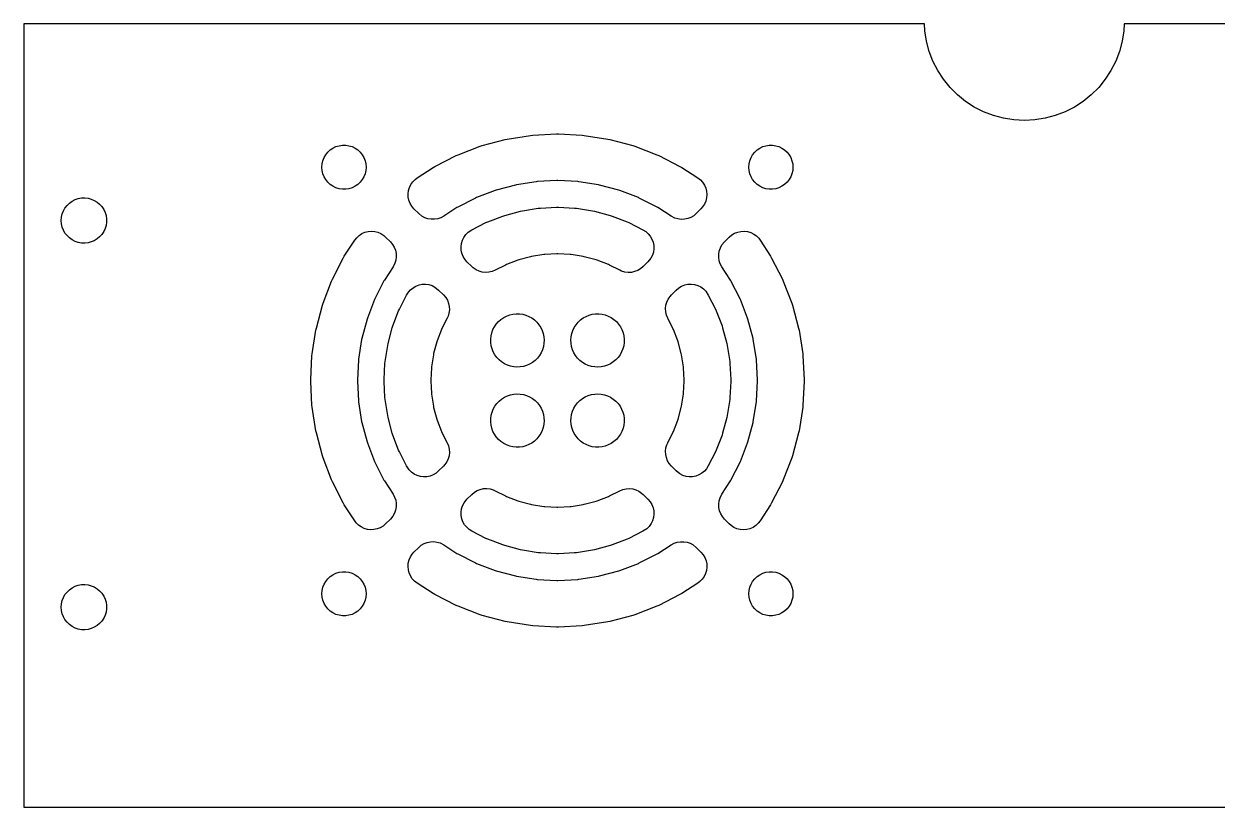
# Model space of a CAD drawing. Header units: metres. Extents: x 0 to 350, y 0 to 59.
# Drawn here: x 0 to 89.5, y 0 to 58.8 of the extents above; entities that cross this region are included whole.
import ezdxf

# ---------------------------------------------------------------- set-up
doc = ezdxf.new("R2010")
doc.units = ezdxf.units.M

msp = doc.modelspace()

# ---------------------------------------------------------------- linework, layer by layer
for p, q in [((67.5131, 58.75), (0, 58.75)), ((0, 58.75), (0, 0)), ((67.5411, 58.216), (67.5131, 58.75)), ((67.6639, 57.4407), (67.5411, 58.216)), ((82.4589, 58.216), (82.3361, 57.4407)), ((82.4869, 58.75), (82.4589, 58.216)), ((207.513, 58.75), (82.4869, 58.75)), ((67.8671, 56.6824), (67.6639, 57.4407)), ((82.3361, 57.4407), (82.1329, 56.6824)), ((68.1484, 55.9495), (67.8671, 56.6824)), ((82.1329, 56.6824), (81.8516, 55.9495)), ((68.5048, 55.25), (68.1484, 55.9495)), ((81.8516, 55.9495), (81.4952, 55.25)), ((68.9324, 54.5916), (68.5048, 55.25)), ((69.4264, 53.9815), (68.9324, 54.5916)), ((81.0676, 54.5916), (80.5736, 53.9815)), ((81.4952, 55.25), (81.0676, 54.5916)), ((69.9815, 53.4264), (69.4264, 53.9815)), ((80.5736, 53.9815), (80.0185, 53.4264)), ((70.5916, 52.9324), (69.9815, 53.4264)), ((71.25, 52.5048), (70.5916, 52.9324)), ((79.4084, 52.9324), (78.75, 52.5048)), ((80.0185, 53.4264), (79.4084, 52.9324)), ((71.9495, 52.1484), (71.25, 52.5048)), ((72.6824, 51.8671), (71.9495, 52.1484)), ((78.0505, 52.1484), (77.3176, 51.8671)), ((78.75, 52.5048), (78.0505, 52.1484)), ((73.4407, 51.6639), (72.6824, 51.8671)), ((74.216, 51.5411), (73.4407, 51.6639)), ((75, 51.5), (74.216, 51.5411)), ((75.784, 51.5411), (75, 51.5)), ((76.5593, 51.6639), (75.784, 51.5411)), ((77.3176, 51.8671), (76.5593, 51.6639)), ((36.0777, 50.0754), (36.2313, 50.108)), ((36.2313, 50.108), (37.9887, 50.3864)), ((37.9887, 50.3864), (38.1448, 50.4028)), ((38.1448, 50.4028), (39.9215, 50.4959)), ((39.9215, 50.4959), (40.0785, 50.4959)), ((40.0785, 50.4959), (41.8552, 50.4028)), ((41.8552, 50.4028), (42.0113, 50.3864)), ((42.0113, 50.3864), (43.7687, 50.108)), ((43.7687, 50.108), (43.9223, 50.0754)), ((22.7871, 49.1254), (22.9684, 49.2936)), ((22.9684, 49.2936), (23.1727, 49.4329)), ((23.1727, 49.4329), (23.3955, 49.5402)), ((23.3955, 49.5402), (23.6318, 49.6131)), ((23.6318, 49.6131), (23.8764, 49.65)), ((23.8764, 49.65), (24.1237, 49.65)), ((24.1237, 49.65), (24.3682, 49.6131)), ((24.3682, 49.6131), (24.6045, 49.5402)), ((24.6045, 49.5402), (24.8273, 49.4329)), ((24.8273, 49.4329), (25.0316, 49.2936)), ((25.0316, 49.2936), (25.2129, 49.1254)), ((32.5488, 48.9288), (34.2098, 49.5664)), ((34.2098, 49.5664), (34.3591, 49.6149)), ((34.3591, 49.6149), (36.0777, 50.0754)), ((43.9223, 50.0754), (45.6409, 49.6149)), ((45.6409, 49.6149), (45.7902, 49.5664)), ((45.7902, 49.5664), (47.4512, 48.9288)), ((54.7871, 49.1254), (54.9684, 49.2936)), ((54.9684, 49.2936), (55.1727, 49.4329)), ((55.1727, 49.4329), (55.3955, 49.5402)), ((55.3955, 49.5402), (55.6318, 49.6131)), ((55.6318, 49.6131), (55.8763, 49.65)), ((55.8763, 49.65), (56.1236, 49.65)), ((56.1236, 49.65), (56.3682, 49.6131)), ((56.3682, 49.6131), (56.6045, 49.5402)), ((56.6045, 49.5402), (56.8273, 49.4329)), ((56.8273, 49.4329), (57.0316, 49.2936)), ((57.0316, 49.2936), (57.2129, 49.1254)), ((22.3639, 48.2466), (22.4189, 48.4877)), ((22.4189, 48.4877), (22.5092, 48.7179)), ((22.5092, 48.7179), (22.6329, 48.9321)), ((22.6329, 48.9321), (22.7871, 49.1254)), ((25.2129, 49.1254), (25.3671, 48.9321)), ((25.3671, 48.9321), (25.4908, 48.7179)), ((25.4908, 48.7179), (25.5811, 48.4877)), ((25.5811, 48.4877), (25.6362, 48.2466)), ((30.82, 48.0571), (32.4053, 48.8649)), ((32.4053, 48.8649), (32.5488, 48.9288)), ((47.4512, 48.9288), (47.5947, 48.8649)), ((47.5947, 48.8649), (49.18, 48.0571)), ((54.3638, 48.2466), (54.4189, 48.4877)), ((54.4189, 48.4877), (54.5092, 48.7179)), ((54.5092, 48.7179), (54.6329, 48.9321)), ((54.6329, 48.9321), (54.7871, 49.1254)), ((57.2129, 49.1254), (57.3671, 48.9321)), ((57.3671, 48.9321), (57.4908, 48.7179)), ((57.4908, 48.7179), (57.5811, 48.4877)), ((57.5811, 48.4877), (57.6361, 48.2466)), ((22.3454, 48), (22.3639, 48.2466)), ((22.3639, 47.7534), (22.3454, 48)), ((22.4189, 47.5123), (22.3639, 47.7534)), ((22.5092, 47.2821), (22.4189, 47.5123)), ((25.5811, 47.5123), (25.4908, 47.2821)), ((25.6362, 47.7534), (25.5811, 47.5123)), ((25.6362, 48.2466), (25.6546, 48)), ((25.6546, 48), (25.6362, 47.7534)), ((29.4842, 47.1995), (30.6841, 47.9786)), ((30.6841, 47.9786), (30.82, 48.0571)), ((49.18, 48.0571), (49.3159, 47.9786)), ((49.3159, 47.9786), (50.5158, 47.1995)), ((54.3454, 48), (54.3638, 48.2466)), ((54.3638, 47.7534), (54.3454, 48)), ((54.4189, 47.5123), (54.3638, 47.7534)), ((54.5092, 47.2821), (54.4189, 47.5123)), ((57.5811, 47.5123), (57.4908, 47.2821)), ((57.6361, 47.7534), (57.5811, 47.5123)), ((57.6361, 48.2466), (57.6546, 48)), ((57.6546, 48), (57.6361, 47.7534)), ((22.6329, 47.0679), (22.5092, 47.2821)), ((22.7871, 46.8746), (22.6329, 47.0679)), ((22.9684, 46.7064), (22.7871, 46.8746)), ((23.1727, 46.567), (22.9684, 46.7064)), ((23.3955, 46.4597), (23.1727, 46.567)), ((24.8273, 46.567), (24.6045, 46.4597)), ((25.0316, 46.7064), (24.8273, 46.567)), ((25.2129, 46.8746), (25.0316, 46.7064)), ((25.3671, 47.0679), (25.2129, 46.8746)), ((25.4908, 47.2821), (25.3671, 47.0679)), ((28.9038, 46.4867), (29.0126, 46.7093)), ((29.0126, 46.7093), (29.1566, 46.9109)), ((29.1566, 46.9109), (29.3317, 47.0861)), ((29.3317, 47.0861), (29.4842, 47.1995)), ((36.8432, 46.662), (35.4029, 46.2761)), ((36.9202, 46.6784), (36.8432, 46.662)), ((38.3933, 46.9117), (36.9202, 46.6784)), ((38.4714, 46.9199), (38.3933, 46.9117)), ((39.9607, 46.9979), (38.4714, 46.9199)), ((40.0393, 46.9979), (39.9607, 46.9979)), ((41.5286, 46.9199), (40.0393, 46.9979)), ((41.6067, 46.9117), (41.5286, 46.9199)), ((43.0798, 46.6784), (41.6067, 46.9117)), ((43.1568, 46.662), (43.0798, 46.6784)), ((44.5971, 46.2761), (43.1568, 46.662)), ((50.5158, 47.1995), (50.7117, 47.0478)), ((50.7117, 47.0478), (50.88, 46.866)), ((50.88, 46.866), (51.0161, 46.659)), ((51.0161, 46.659), (51.1162, 46.4324)), ((54.6329, 47.0679), (54.5092, 47.2821)), ((54.7871, 46.8746), (54.6329, 47.0679)), ((54.9684, 46.7064), (54.7871, 46.8746)), ((55.1727, 46.567), (54.9684, 46.7064)), ((55.3955, 46.4597), (55.1727, 46.567)), ((56.8273, 46.567), (56.6045, 46.4597)), ((57.0316, 46.7064), (56.8273, 46.567)), ((57.2129, 46.8746), (57.0316, 46.7064)), ((57.3671, 47.0679), (57.2129, 46.8746)), ((57.4908, 47.2821), (57.3671, 47.0679)), ((3.83511, 45.5646), (4.07001, 45.6447)), ((4.07001, 45.6447), (4.31406, 45.6898)), ((4.31406, 45.6898), (4.56209, 45.6989)), ((4.56209, 45.6989), (4.80878, 45.6717)), ((4.80878, 45.6717), (5.04889, 45.6089)), ((23.6318, 46.3869), (23.3955, 46.4597)), ((23.8764, 46.35), (23.6318, 46.3869)), ((24.1237, 46.35), (23.8764, 46.35)), ((24.3682, 46.3869), (24.1237, 46.35)), ((24.6045, 46.4597), (24.3682, 46.3869)), ((28.8025, 46.0034), (28.8331, 46.2493)), ((28.8127, 45.7559), (28.8025, 46.0034)), ((28.8635, 45.5134), (28.8127, 45.7559)), ((28.8331, 46.2493), (28.9038, 46.4867)), ((33.864, 45.6853), (32.535, 45.0082)), ((33.9357, 45.7173), (33.864, 45.6853)), ((35.328, 46.2517), (33.9357, 45.7173)), ((35.4029, 46.2761), (35.328, 46.2517)), ((44.672, 46.2517), (44.5971, 46.2761)), ((46.0643, 45.7173), (44.672, 46.2517)), ((46.136, 45.6853), (46.0643, 45.7173)), ((47.465, 45.0082), (46.136, 45.6853)), ((51.1162, 46.4324), (51.1777, 46.1924)), ((51.179, 45.6986), (51.1189, 45.4583)), ((51.1777, 46.1924), (51.1988, 45.9456)), ((51.1988, 45.9456), (51.179, 45.6986)), ((55.6318, 46.3869), (55.3955, 46.4597)), ((55.8763, 46.35), (55.6318, 46.3869)), ((56.1236, 46.35), (55.8763, 46.35)), ((56.3682, 46.3869), (56.1236, 46.35)), ((56.6045, 46.4597), (56.3682, 46.3869)), ((2.96072, 44.7216), (3.0822, 44.938)), ((3.0822, 44.938), (3.23389, 45.1344)), ((3.23389, 45.1344), (3.41255, 45.3067)), ((3.41255, 45.3067), (3.6144, 45.4511)), ((3.6144, 45.4511), (3.83511, 45.5646)), ((5.04889, 45.6089), (5.2773, 45.5119)), ((5.2773, 45.5119), (5.48915, 45.3826)), ((5.48915, 45.3826), (5.67992, 45.2238)), ((5.67992, 45.2238), (5.84554, 45.039)), ((5.84554, 45.039), (5.98248, 44.832)), ((5.98248, 44.832), (6.08781, 44.6073)), ((28.9536, 45.2827), (28.8635, 45.5134)), ((29.0804, 45.0698), (28.9536, 45.2827)), ((29.2405, 44.8808), (29.0804, 45.0698)), ((29.5985, 44.5228), (29.2405, 44.8808)), ((32.467, 44.969), (31.4761, 44.3255)), ((32.535, 45.0082), (32.467, 44.969)), ((37.2211, 44.6955), (37.3747, 44.7282)), ((37.3747, 44.7282), (38.5636, 44.9165)), ((38.5636, 44.9165), (38.7197, 44.9329)), ((38.7197, 44.9329), (39.9215, 44.9959)), ((39.9215, 44.9959), (40.0785, 44.9959)), ((40.0785, 44.9959), (41.2803, 44.9329)), ((41.2803, 44.9329), (41.4364, 44.9165)), ((41.4364, 44.9165), (42.6253, 44.7282)), ((42.6253, 44.7282), (42.7789, 44.6955)), ((47.533, 44.969), (47.465, 45.0082)), ((48.5239, 44.3255), (47.533, 44.969)), ((50.7595, 44.8808), (50.4015, 44.5228)), ((50.8851, 45.0234), (50.7595, 44.8808)), ((51.02, 45.2312), (50.8851, 45.0234)), ((51.1189, 45.4583), (51.02, 45.2312)), ((2.79999, 44), (2.81812, 44.2475)), ((2.81812, 43.7525), (2.79999, 44)), ((2.81812, 44.2475), (2.87207, 44.4898)), ((2.87207, 44.4898), (2.96072, 44.7216)), ((6.08781, 44.6073), (6.15932, 44.3696)), ((6.15932, 44.3696), (6.19547, 44.1241)), ((6.19547, 43.8759), (6.15932, 43.6304)), ((6.19547, 44.1241), (6.19547, 43.8759)), ((29.8353, 44.33), (29.5985, 44.5228)), ((30.0528, 44.2115), (29.8353, 44.33)), ((30.2869, 44.1304), (30.0528, 44.2115)), ((30.5312, 44.0889), (30.2869, 44.1304)), ((30.7789, 44.0883), (30.5312, 44.0889)), ((31.0234, 44.1284), (30.7789, 44.0883)), ((31.2579, 44.2081), (31.0234, 44.1284)), ((31.4761, 44.3255), (31.2579, 44.2081)), ((33.5926, 43.3055), (34.6423, 43.8403)), ((34.6423, 43.8403), (34.7857, 43.9042)), ((34.7857, 43.9042), (35.9095, 44.3356)), ((35.9095, 44.3356), (36.0588, 44.3841)), ((36.0588, 44.3841), (37.2211, 44.6955)), ((42.7789, 44.6955), (43.9412, 44.3841)), ((43.9412, 44.3841), (44.0905, 44.3356)), ((44.0905, 44.3356), (45.2143, 43.9042)), ((45.2143, 43.9042), (45.3577, 43.8403)), ((45.3577, 43.8403), (46.4074, 43.3055)), ((48.7956, 44.1861), (48.5239, 44.3255)), ((49.033, 44.1154), (48.7956, 44.1861)), ((49.2789, 44.0847), (49.033, 44.1154)), ((49.5264, 44.095), (49.2789, 44.0847)), ((49.7688, 44.1458), (49.5264, 44.095)), ((49.9996, 44.2359), (49.7688, 44.1458)), ((50.2124, 44.3627), (49.9996, 44.2359)), ((50.4015, 44.5228), (50.2124, 44.3627)), ((2.87207, 43.5102), (2.81812, 43.7525)), ((2.96072, 43.2784), (2.87207, 43.5102)), ((3.0822, 43.062), (2.96072, 43.2784)), ((3.23389, 42.8656), (3.0822, 43.062)), ((5.84554, 42.961), (5.67992, 42.7762)), ((5.98248, 43.168), (5.84554, 42.961)), ((6.08781, 43.3927), (5.98248, 43.168)), ((6.15932, 43.6304), (6.08781, 43.3927)), ((25.134, 42.88), (25.341, 43.0161)), ((25.341, 43.0161), (25.5676, 43.1162)), ((25.5676, 43.1162), (25.8076, 43.1777)), ((25.8076, 43.1777), (26.0544, 43.1988)), ((26.0544, 43.1988), (26.3014, 43.179)), ((26.3014, 43.179), (26.5417, 43.1189)), ((26.5417, 43.1189), (26.7688, 43.02)), ((26.7688, 43.02), (26.9766, 42.8851)), ((32.985, 42.7368), (33.129, 42.9385)), ((33.129, 42.9385), (33.3042, 43.1136)), ((33.3042, 43.1136), (33.5926, 43.3055)), ((46.4074, 43.3055), (46.6181, 43.1752)), ((46.6181, 43.1752), (46.8044, 43.012)), ((46.8044, 43.012), (46.9614, 42.8203)), ((53.0698, 42.9196), (53.2827, 43.0464)), ((53.2827, 43.0464), (53.5134, 43.1365)), ((53.5134, 43.1365), (53.7559, 43.1873)), ((53.7559, 43.1873), (54.0034, 43.1975)), ((54.0034, 43.1975), (54.2493, 43.1669)), ((54.2493, 43.1669), (54.4867, 43.0962)), ((54.4867, 43.0962), (54.7093, 42.9874)), ((54.7093, 42.9874), (54.9109, 42.8434)), ((3.41255, 42.6933), (3.23389, 42.8656)), ((3.6144, 42.5489), (3.41255, 42.6933)), ((3.83511, 42.4354), (3.6144, 42.5489)), ((4.07001, 42.3553), (3.83511, 42.4354)), ((4.31406, 42.3102), (4.07001, 42.3553)), ((4.56209, 42.3011), (4.31406, 42.3102)), ((4.80878, 42.3283), (4.56209, 42.3011)), ((5.04889, 42.3911), (4.80878, 42.3283)), ((5.2773, 42.4881), (5.04889, 42.3911)), ((5.48915, 42.6174), (5.2773, 42.4881)), ((5.67992, 42.7762), (5.48915, 42.6174)), ((24.0214, 41.3159), (24.8005, 42.5158)), ((24.8005, 42.5158), (24.9522, 42.7117)), ((24.9522, 42.7117), (25.134, 42.88)), ((26.9766, 42.8851), (27.1192, 42.7595)), ((27.1192, 42.7595), (27.4772, 42.4015)), ((27.4772, 42.4015), (27.6373, 42.2124)), ((27.6373, 42.2124), (27.7641, 41.9996)), ((32.7749, 42.031), (32.8055, 42.2768)), ((32.8055, 42.2768), (32.8762, 42.5143)), ((32.8762, 42.5143), (32.985, 42.7368)), ((46.9614, 42.8203), (47.0847, 42.6054)), ((47.0847, 42.6054), (47.1709, 42.3732)), ((47.1709, 42.3732), (47.2177, 42.1299)), ((47.2177, 42.1299), (47.2239, 41.8822)), ((52.2115, 41.9472), (52.33, 42.1647)), ((52.33, 42.1647), (52.5228, 42.4015)), ((52.5228, 42.4015), (52.8808, 42.7595)), ((52.8808, 42.7595), (53.0698, 42.9196)), ((54.9109, 42.8434), (55.0861, 42.6683)), ((55.0861, 42.6683), (55.1995, 42.5158)), ((55.1995, 42.5158), (55.9786, 41.3159)), ((23.1351, 39.5947), (23.9429, 41.18)), ((23.9429, 41.18), (24.0214, 41.3159)), ((27.7641, 41.9996), (27.8542, 41.7688)), ((27.8542, 41.7688), (27.905, 41.5264)), ((27.9153, 41.2789), (27.8846, 41.033)), ((27.905, 41.5264), (27.9153, 41.2789)), ((32.7851, 41.7835), (32.7749, 42.031)), ((32.836, 41.541), (32.7851, 41.7835)), ((32.926, 41.3102), (32.836, 41.541)), ((33.0528, 41.0974), (32.926, 41.3102)), ((37.9869, 41.2822), (37.1023, 41.0452)), ((38.0636, 41.2985), (37.9869, 41.2822)), ((38.9683, 41.4418), (38.0636, 41.2985)), ((39.0462, 41.45), (38.9683, 41.4418)), ((39.9607, 41.4979), (39.0462, 41.45)), ((40.0393, 41.4979), (39.9607, 41.4979)), ((40.9538, 41.45), (40.0393, 41.4979)), ((41.0317, 41.4418), (40.9538, 41.45)), ((41.9364, 41.2985), (41.0317, 41.4418)), ((42.0131, 41.2822), (41.9364, 41.2985)), ((42.8977, 41.0452), (42.0131, 41.2822)), ((47.0021, 41.18), (46.787, 40.9084)), ((47.1145, 41.4007), (47.0021, 41.18)), ((47.1892, 41.6369), (47.1145, 41.4007)), ((47.2239, 41.8822), (47.1892, 41.6369)), ((52.0883, 41.2211), (52.0889, 41.4688)), ((52.1284, 40.9766), (52.0883, 41.2211)), ((52.0889, 41.4688), (52.1304, 41.7131)), ((52.1304, 41.7131), (52.2115, 41.9472)), ((55.9786, 41.3159), (56.0571, 41.18)), ((56.0571, 41.18), (56.8649, 39.5947)), ((27.6745, 40.5239), (27.031, 39.533)), ((27.8139, 40.7956), (27.6745, 40.5239)), ((27.8846, 41.033), (27.8139, 40.7956)), ((33.213, 40.9084), (33.0528, 41.0974)), ((33.5811, 40.5402), (33.213, 40.9084)), ((33.6914, 40.4403), (33.5811, 40.5402)), ((33.8954, 40.2997), (33.6914, 40.4403)), ((34.1197, 40.1946), (33.8954, 40.2997)), ((35.3228, 40.2643), (35.0935, 40.1705)), ((36.1009, 40.6608), (35.3228, 40.2643)), ((36.1727, 40.6928), (36.1009, 40.6608)), ((37.0276, 41.0209), (36.1727, 40.6928)), ((37.1023, 41.0452), (37.0276, 41.0209)), ((42.9724, 41.0209), (42.8977, 41.0452)), ((43.8273, 40.6928), (42.9724, 41.0209)), ((43.8991, 40.6608), (43.8273, 40.6928)), ((44.6772, 40.2643), (43.8991, 40.6608)), ((44.8129, 40.2034), (44.6772, 40.2643)), ((46.017, 40.2533), (45.7862, 40.1632)), ((46.2298, 40.3801), (46.017, 40.2533)), ((46.4189, 40.5402), (46.2298, 40.3801)), ((46.787, 40.9084), (46.4189, 40.5402)), ((52.2081, 40.7421), (52.1284, 40.9766)), ((52.3255, 40.5239), (52.2081, 40.7421)), ((52.969, 39.533), (52.3255, 40.5239)), ((22.4336, 37.7902), (23.0712, 39.4512)), ((23.0712, 39.4512), (23.1351, 39.5947)), ((26.9918, 39.465), (26.3147, 38.136)), ((27.031, 39.533), (26.9918, 39.465)), ((34.3583, 40.1279), (34.1197, 40.1946)), ((34.6046, 40.1013), (34.3583, 40.1279)), ((34.8519, 40.1156), (34.6046, 40.1013)), ((35.0935, 40.1705), (34.8519, 40.1156)), ((45.0504, 40.1328), (44.8129, 40.2034)), ((45.2962, 40.1021), (45.0504, 40.1328)), ((45.5437, 40.1124), (45.2962, 40.1021)), ((45.7862, 40.1632), (45.5437, 40.1124)), ((53.0082, 39.465), (52.969, 39.533)), ((53.6853, 38.136), (53.0082, 39.465)), ((56.8649, 39.5947), (56.9288, 39.4512)), ((56.9288, 39.4512), (57.5664, 37.7902)), ((28.6945, 38.4074), (28.8248, 38.6181)), ((28.8248, 38.6181), (28.988, 38.8044)), ((28.988, 38.8044), (29.1797, 38.9614)), ((29.1797, 38.9614), (29.3946, 39.0847)), ((29.3946, 39.0847), (29.6268, 39.1709)), ((29.6268, 39.1709), (29.8701, 39.2177)), ((29.8701, 39.2177), (30.1178, 39.2239)), ((30.1178, 39.2239), (30.3631, 39.1892)), ((30.3631, 39.1892), (30.5993, 39.1145)), ((30.5993, 39.1145), (30.82, 39.0021)), ((30.82, 39.0021), (31.0916, 38.787)), ((31.0916, 38.787), (31.4598, 38.4189)), ((48.5402, 38.4189), (48.9084, 38.787)), ((48.9084, 38.787), (49.0974, 38.9472)), ((49.0974, 38.9472), (49.3102, 39.074)), ((49.3102, 39.074), (49.541, 39.164)), ((49.541, 39.164), (49.7835, 39.2149)), ((49.7835, 39.2149), (50.031, 39.2251)), ((50.031, 39.2251), (50.2768, 39.1945)), ((50.2768, 39.1945), (50.5143, 39.1238)), ((50.5143, 39.1238), (50.7368, 39.015)), ((50.7368, 39.015), (50.9385, 38.871)), ((50.9385, 38.871), (51.1136, 38.6958)), ((51.1136, 38.6958), (51.3055, 38.4074)), ((21.9246, 35.9223), (22.3851, 37.6409)), ((22.3851, 37.6409), (22.4336, 37.7902)), ((26.2827, 38.0643), (25.7483, 36.672)), ((26.3147, 38.136), (26.2827, 38.0643)), ((28.1597, 37.3577), (28.6945, 38.4074)), ((31.4598, 38.4189), (31.6199, 38.2298)), ((31.6199, 38.2298), (31.7467, 38.017)), ((31.7467, 38.017), (31.8368, 37.7862)), ((31.8368, 37.7862), (31.8876, 37.5437)), ((48.1013, 37.3954), (48.1279, 37.6417)), ((48.1279, 37.6417), (48.1946, 37.8803)), ((48.1946, 37.8803), (48.2997, 38.1046)), ((48.2997, 38.1046), (48.4403, 38.3086)), ((48.4403, 38.3086), (48.5402, 38.4189)), ((51.3055, 38.4074), (51.8403, 37.3577)), ((53.7173, 38.0643), (53.6853, 38.136)), ((54.2517, 36.672), (53.7173, 38.0643)), ((57.5664, 37.7902), (57.6149, 37.6409)), ((57.6149, 37.6409), (58.0754, 35.9223)), ((27.6644, 36.0905), (28.0958, 37.2143)), ((28.0958, 37.2143), (28.1597, 37.3577)), ((31.7357, 36.6772), (31.3392, 35.8991)), ((31.7966, 36.8129), (31.7357, 36.6772)), ((31.8672, 37.0504), (31.7966, 36.8129)), ((31.8979, 37.2962), (31.8672, 37.0504)), ((31.8876, 37.5437), (31.8979, 37.2962)), ((35.7651, 36.5825), (35.9682, 36.7216)), ((35.9682, 36.7216), (36.187, 36.8348)), ((36.187, 36.8348), (36.4179, 36.9202)), ((36.4179, 36.9202), (36.6576, 36.9766)), ((36.6576, 36.9766), (36.9024, 37.0031)), ((36.9024, 37.0031), (37.1487, 36.9993)), ((37.1487, 36.9993), (37.3925, 36.9653)), ((37.3925, 36.9653), (37.6304, 36.9015)), ((37.6304, 36.9015), (37.8586, 36.809)), ((37.8586, 36.809), (38.0737, 36.6892)), ((38.0737, 36.6892), (38.2725, 36.5439)), ((41.7275, 36.5439), (41.9263, 36.6892)), ((41.9263, 36.6892), (42.1414, 36.809)), ((42.1414, 36.809), (42.3696, 36.9015)), ((42.3696, 36.9015), (42.6075, 36.9653)), ((42.6075, 36.9653), (42.8513, 36.9993)), ((42.8513, 36.9993), (43.0976, 37.0031)), ((43.0976, 37.0031), (43.3424, 36.9766)), ((43.3424, 36.9766), (43.5821, 36.9202)), ((43.5821, 36.9202), (43.813, 36.8348)), ((43.813, 36.8348), (44.0318, 36.7216)), ((44.0318, 36.7216), (44.2349, 36.5825)), ((48.1156, 37.1481), (48.1013, 37.3954)), ((48.1705, 36.9065), (48.1156, 37.1481)), ((48.2643, 36.6772), (48.1705, 36.9065)), ((48.6608, 35.8991), (48.2643, 36.6772)), ((51.8403, 37.3577), (51.9042, 37.2143)), ((51.9042, 37.2143), (52.3356, 36.0905)), ((21.892, 35.7687), (21.9246, 35.9223)), ((25.7239, 36.5971), (25.338, 35.1568)), ((25.7483, 36.672), (25.7239, 36.5971)), ((27.3045, 34.7789), (27.6159, 35.9412)), ((27.6159, 35.9412), (27.6644, 36.0905)), ((31.3072, 35.8273), (30.9791, 34.9724)), ((31.3392, 35.8991), (31.3072, 35.8273)), ((35.0798, 35.5821), (35.1652, 35.813)), ((35.1652, 35.813), (35.2784, 36.0318)), ((35.2784, 36.0318), (35.4175, 36.2349)), ((35.4175, 36.2349), (35.5806, 36.4194)), ((35.5806, 36.4194), (35.7651, 36.5825)), ((38.2725, 36.5439), (38.4519, 36.3752)), ((38.4519, 36.3752), (38.6092, 36.1857)), ((38.6092, 36.1857), (38.7421, 35.9784)), ((38.7421, 35.9784), (38.8484, 35.7563)), ((41.1516, 35.7563), (41.2579, 35.9784)), ((41.2579, 35.9784), (41.3908, 36.1857)), ((41.3908, 36.1857), (41.5481, 36.3752)), ((41.5481, 36.3752), (41.7275, 36.5439)), ((44.2349, 36.5825), (44.4194, 36.4194)), ((44.4194, 36.4194), (44.5825, 36.2349)), ((44.5825, 36.2349), (44.7216, 36.0318)), ((44.7216, 36.0318), (44.8348, 35.813)), ((44.8348, 35.813), (44.9202, 35.5821)), ((48.6928, 35.8273), (48.6608, 35.8991)), ((49.0209, 34.9724), (48.6928, 35.8273)), ((52.3356, 36.0905), (52.3841, 35.9412)), ((52.3841, 35.9412), (52.6955, 34.7789)), ((54.2761, 36.5971), (54.2517, 36.672)), ((54.662, 35.1568), (54.2761, 36.5971)), ((58.0754, 35.9223), (58.108, 35.7687)), ((21.6136, 34.0113), (21.892, 35.7687)), ((25.3216, 35.0798), (25.0883, 33.6067)), ((25.338, 35.1568), (25.3216, 35.0798)), ((30.9548, 34.8977), (30.7178, 34.0131)), ((30.9791, 34.9724), (30.9548, 34.8977)), ((34.9969, 35.0976), (35.0234, 35.3424)), ((35.0007, 34.8513), (34.9969, 35.0976)), ((35.0234, 35.3424), (35.0798, 35.5821)), ((38.8484, 35.7563), (38.9267, 35.5228)), ((38.9267, 35.5228), (38.9756, 35.2815)), ((38.9756, 35.2815), (38.9946, 35.036)), ((38.9946, 35.036), (38.9832, 34.79)), ((41.0054, 35.036), (41.0244, 35.2815)), ((41.0168, 34.79), (41.0054, 35.036)), ((41.0244, 35.2815), (41.0733, 35.5228)), ((41.0733, 35.5228), (41.1516, 35.7563)), ((44.9202, 35.5821), (44.9766, 35.3424)), ((44.9766, 35.3424), (45.0031, 35.0976)), ((45.0031, 35.0976), (44.9993, 34.8513)), ((49.0452, 34.8977), (49.0209, 34.9724)), ((49.2822, 34.0131), (49.0452, 34.8977)), ((54.6784, 35.0798), (54.662, 35.1568)), ((54.9117, 33.6067), (54.6784, 35.0798)), ((58.108, 35.7687), (58.3864, 34.0113)), ((21.5972, 33.8552), (21.6136, 34.0113)), ((27.0835, 33.4364), (27.2718, 34.6253)), ((27.2718, 34.6253), (27.3045, 34.7789)), ((30.7178, 34.0131), (30.7015, 33.9364)), ((35.0347, 34.6075), (35.0007, 34.8513)), ((35.0985, 34.3696), (35.0347, 34.6075)), ((35.191, 34.1414), (35.0985, 34.3696)), ((35.3108, 33.9263), (35.191, 34.1414)), ((38.7712, 34.0863), (38.6448, 33.8749)), ((38.8707, 34.3115), (38.7712, 34.0863)), ((38.9417, 34.5473), (38.8707, 34.3115)), ((38.9832, 34.79), (38.9417, 34.5473)), ((41.0583, 34.5473), (41.0168, 34.79)), ((41.1293, 34.3115), (41.0583, 34.5473)), ((41.2288, 34.0863), (41.1293, 34.3115)), ((41.3552, 33.8749), (41.2288, 34.0863)), ((44.809, 34.1414), (44.6892, 33.9263)), ((44.9015, 34.3696), (44.809, 34.1414)), ((44.9653, 34.6075), (44.9015, 34.3696)), ((44.9993, 34.8513), (44.9653, 34.6075)), ((49.2985, 33.9364), (49.2822, 34.0131)), ((52.6955, 34.7789), (52.7282, 34.6253)), ((52.7282, 34.6253), (52.9165, 33.4364)), ((58.3864, 34.0113), (58.4028, 33.8552)), ((21.5041, 32.0785), (21.5972, 33.8552)), ((25.0801, 33.5286), (25.0021, 32.0393)), ((25.0883, 33.6067), (25.0801, 33.5286)), ((27.0041, 32.0785), (27.0671, 33.2803)), ((27.0671, 33.2803), (27.0835, 33.4364)), ((30.7015, 33.9364), (30.5582, 33.0317)), ((35.4561, 33.7275), (35.3108, 33.9263)), ((35.6248, 33.5481), (35.4561, 33.7275)), ((35.8143, 33.3908), (35.6248, 33.5481)), ((36.0216, 33.2579), (35.8143, 33.3908)), ((36.2437, 33.1516), (36.0216, 33.2579)), ((36.4772, 33.0733), (36.2437, 33.1516)), ((37.6885, 33.1293), (37.4527, 33.0583)), ((37.9137, 33.2288), (37.6885, 33.1293)), ((38.1251, 33.3552), (37.9137, 33.2288)), ((38.3193, 33.5066), (38.1251, 33.3552)), ((38.4934, 33.6807), (38.3193, 33.5066)), ((38.6448, 33.8749), (38.4934, 33.6807)), ((41.5066, 33.6807), (41.3552, 33.8749)), ((41.6807, 33.5066), (41.5066, 33.6807)), ((41.8749, 33.3552), (41.6807, 33.5066)), ((42.0863, 33.2288), (41.8749, 33.3552)), ((42.3115, 33.1293), (42.0863, 33.2288)), ((42.5473, 33.0583), (42.3115, 33.1293)), ((43.7563, 33.1516), (43.5228, 33.0733)), ((43.9784, 33.2579), (43.7563, 33.1516)), ((44.1857, 33.3908), (43.9784, 33.2579)), ((44.3752, 33.5481), (44.1857, 33.3908)), ((44.5439, 33.7275), (44.3752, 33.5481)), ((44.6892, 33.9263), (44.5439, 33.7275)), ((49.4418, 33.0317), (49.2985, 33.9364)), ((52.9165, 33.4364), (52.9329, 33.2803)), ((52.9329, 33.2803), (52.9959, 32.0785)), ((54.9199, 33.5286), (54.9117, 33.6067)), ((54.9979, 32.0393), (54.9199, 33.5286)), ((58.4028, 33.8552), (58.4959, 32.0785)), ((30.55, 32.9538), (30.5021, 32.0393)), ((30.5582, 33.0317), (30.55, 32.9538)), ((36.7185, 33.0244), (36.4772, 33.0733)), ((36.964, 33.0054), (36.7185, 33.0244)), ((37.21, 33.0168), (36.964, 33.0054)), ((37.4527, 33.0583), (37.21, 33.0168)), ((42.79, 33.0168), (42.5473, 33.0583)), ((43.036, 33.0054), (42.79, 33.0168)), ((43.2815, 33.0244), (43.036, 33.0054)), ((43.5228, 33.0733), (43.2815, 33.0244)), ((49.45, 32.9538), (49.4418, 33.0317)), ((49.4979, 32.0393), (49.45, 32.9538)), ((21.5041, 31.9215), (21.5041, 32.0785)), ((21.5972, 30.1448), (21.5041, 31.9215)), ((25.0021, 32.0393), (25.0021, 31.9607)), ((25.0021, 31.9607), (25.0801, 30.4714)), ((27.0041, 31.9215), (27.0041, 32.0785)), ((27.0671, 30.7197), (27.0041, 31.9215)), ((30.5021, 32.0393), (30.5021, 31.9607)), ((30.5021, 31.9607), (30.55, 31.0462)), ((49.45, 31.0462), (49.4979, 31.9607)), ((49.4979, 31.9607), (49.4979, 32.0393)), ((52.9959, 31.9215), (52.9329, 30.7197)), ((52.9959, 32.0785), (52.9959, 31.9215)), ((54.9199, 30.4714), (54.9979, 31.9607)), ((54.9979, 31.9607), (54.9979, 32.0393)), ((58.4959, 31.9215), (58.4028, 30.1448)), ((58.4959, 32.0785), (58.4959, 31.9215)), ((25.0801, 30.4714), (25.0883, 30.3933)), ((27.0835, 30.5636), (27.0671, 30.7197)), ((27.2718, 29.3747), (27.0835, 30.5636)), ((30.55, 31.0462), (30.5582, 30.9683)), ((30.5582, 30.9683), (30.7015, 30.0636)), ((35.4561, 30.2725), (35.6248, 30.4519)), ((35.6248, 30.4519), (35.8143, 30.6092)), ((35.8143, 30.6092), (36.0216, 30.7421)), ((36.0216, 30.7421), (36.2437, 30.8484)), ((36.2437, 30.8484), (36.4772, 30.9267)), ((36.4772, 30.9267), (36.7185, 30.9756)), ((36.7185, 30.9756), (36.964, 30.9946)), ((36.964, 30.9946), (37.21, 30.9832)), ((37.21, 30.9832), (37.4527, 30.9417)), ((37.4527, 30.9417), (37.6885, 30.8707)), ((37.6885, 30.8707), (37.9137, 30.7712)), ((37.9137, 30.7712), (38.1251, 30.6448)), ((38.1251, 30.6448), (38.3193, 30.4934)), ((38.3193, 30.4934), (38.4934, 30.3193)), ((41.5066, 30.3193), (41.6807, 30.4934)), ((41.6807, 30.4934), (41.8749, 30.6448)), ((41.8749, 30.6448), (42.0863, 30.7712)), ((42.0863, 30.7712), (42.3115, 30.8707)), ((42.3115, 30.8707), (42.5473, 30.9417)), ((42.5473, 30.9417), (42.79, 30.9832)), ((42.79, 30.9832), (43.036, 30.9946)), ((43.036, 30.9946), (43.2815, 30.9756)), ((43.2815, 30.9756), (43.5228, 30.9267)), ((43.5228, 30.9267), (43.7563, 30.8484)), ((43.7563, 30.8484), (43.9784, 30.7421)), ((43.9784, 30.7421), (44.1857, 30.6092)), ((44.1857, 30.6092), (44.3752, 30.4519)), ((44.3752, 30.4519), (44.5439, 30.2725)), ((49.2985, 30.0636), (49.4418, 30.9683)), ((49.4418, 30.9683), (49.45, 31.0462)), ((52.9165, 30.5636), (52.7282, 29.3747)), ((52.9329, 30.7197), (52.9165, 30.5636)), ((54.9117, 30.3933), (54.9199, 30.4714)), ((21.6136, 29.9887), (21.5972, 30.1448)), ((21.892, 28.2313), (21.6136, 29.9887)), ((25.0883, 30.3933), (25.3216, 28.9202)), ((30.7015, 30.0636), (30.7178, 29.9869)), ((30.7178, 29.9869), (30.9548, 29.1023)), ((35.0347, 29.3925), (35.0985, 29.6304)), ((35.0985, 29.6304), (35.191, 29.8586)), ((35.191, 29.8586), (35.3108, 30.0737)), ((35.3108, 30.0737), (35.4561, 30.2725)), ((38.4934, 30.3193), (38.6448, 30.1251)), ((38.6448, 30.1251), (38.7712, 29.9137)), ((38.7712, 29.9137), (38.8707, 29.6885)), ((38.8707, 29.6885), (38.9417, 29.4527)), ((41.0583, 29.4527), (41.1293, 29.6885)), ((41.1293, 29.6885), (41.2288, 29.9137)), ((41.2288, 29.9137), (41.3552, 30.1251)), ((41.3552, 30.1251), (41.5066, 30.3193)), ((44.5439, 30.2725), (44.6892, 30.0737)), ((44.6892, 30.0737), (44.809, 29.8586)), ((44.809, 29.8586), (44.9015, 29.6304)), ((44.9015, 29.6304), (44.9653, 29.3925)), ((49.0452, 29.1023), (49.2822, 29.9869)), ((49.2822, 29.9869), (49.2985, 30.0636)), ((54.6784, 28.9202), (54.9117, 30.3933)), ((58.3864, 29.9887), (58.108, 28.2313)), ((58.4028, 30.1448), (58.3864, 29.9887)), ((25.3216, 28.9202), (25.338, 28.8432)), ((25.338, 28.8432), (25.7239, 27.4029)), ((27.3045, 29.2211), (27.2718, 29.3747)), ((27.6159, 28.0588), (27.3045, 29.2211)), ((30.9548, 29.1023), (30.9791, 29.0276)), ((30.9791, 29.0276), (31.3072, 28.1727)), ((34.9969, 28.9024), (35.0007, 29.1487)), ((35.0234, 28.6576), (34.9969, 28.9024)), ((35.0007, 29.1487), (35.0347, 29.3925)), ((35.0798, 28.4179), (35.0234, 28.6576)), ((38.9756, 28.7185), (38.9267, 28.4772)), ((38.9417, 29.4527), (38.9832, 29.21)), ((38.9946, 28.964), (38.9756, 28.7185)), ((38.9832, 29.21), (38.9946, 28.964)), ((41.0054, 28.964), (41.0168, 29.21)), ((41.0244, 28.7185), (41.0054, 28.964)), ((41.0168, 29.21), (41.0583, 29.4527)), ((41.0733, 28.4772), (41.0244, 28.7185)), ((44.9766, 28.6576), (44.9202, 28.4179)), ((44.9653, 29.3925), (44.9993, 29.1487)), ((45.0031, 28.9024), (44.9766, 28.6576)), ((44.9993, 29.1487), (45.0031, 28.9024)), ((48.6928, 28.1727), (49.0209, 29.0276)), ((49.0209, 29.0276), (49.0452, 29.1023)), ((52.6955, 29.2211), (52.3841, 28.0588)), ((52.7282, 29.3747), (52.6955, 29.2211)), ((54.2761, 27.4029), (54.662, 28.8432)), ((54.662, 28.8432), (54.6784, 28.9202)), ((21.9246, 28.0777), (21.892, 28.2313)), ((22.3851, 26.3591), (21.9246, 28.0777)), ((27.6644, 27.9095), (27.6159, 28.0588)), ((28.0958, 26.7857), (27.6644, 27.9095)), ((31.3072, 28.1727), (31.3392, 28.1009)), ((31.3392, 28.1009), (31.7357, 27.3228)), ((35.1652, 28.187), (35.0798, 28.4179)), ((35.2784, 27.9682), (35.1652, 28.187)), ((35.4175, 27.7651), (35.2784, 27.9682)), ((35.5806, 27.5806), (35.4175, 27.7651)), ((38.6092, 27.8143), (38.4519, 27.6248)), ((38.7421, 28.0216), (38.6092, 27.8143)), ((38.8484, 28.2437), (38.7421, 28.0216)), ((38.9267, 28.4772), (38.8484, 28.2437)), ((41.1516, 28.2437), (41.0733, 28.4772)), ((41.2579, 28.0216), (41.1516, 28.2437)), ((41.3908, 27.8143), (41.2579, 28.0216)), ((41.5481, 27.6248), (41.3908, 27.8143)), ((44.5825, 27.7651), (44.4194, 27.5806)), ((44.7216, 27.9682), (44.5825, 27.7651)), ((44.8348, 28.187), (44.7216, 27.9682)), ((44.9202, 28.4179), (44.8348, 28.187)), ((48.2643, 27.3228), (48.6608, 28.1009)), ((48.6608, 28.1009), (48.6928, 28.1727)), ((52.3356, 27.9095), (51.9042, 26.7857)), ((52.3841, 28.0588), (52.3356, 27.9095)), ((58.0754, 28.0777), (57.6149, 26.3591)), ((58.108, 28.2313), (58.0754, 28.0777)), ((25.7239, 27.4029), (25.7483, 27.328)), ((25.7483, 27.328), (26.2827, 25.9357)), ((31.7357, 27.3228), (31.8295, 27.0935)), ((31.8295, 27.0935), (31.8844, 26.8519)), ((31.8844, 26.8519), (31.8987, 26.6046)), ((35.7651, 27.4175), (35.5806, 27.5806)), ((35.9682, 27.2784), (35.7651, 27.4175)), ((36.187, 27.1652), (35.9682, 27.2784)), ((36.4179, 27.0798), (36.187, 27.1652)), ((36.6576, 27.0234), (36.4179, 27.0798)), ((36.9024, 26.9969), (36.6576, 27.0234)), ((37.1487, 27.0007), (36.9024, 26.9969)), ((37.3925, 27.0347), (37.1487, 27.0007)), ((37.6304, 27.0985), (37.3925, 27.0347)), ((37.8586, 27.191), (37.6304, 27.0985)), ((38.0737, 27.3108), (37.8586, 27.191)), ((38.2725, 27.4561), (38.0737, 27.3108)), ((38.4519, 27.6248), (38.2725, 27.4561)), ((41.7275, 27.4561), (41.5481, 27.6248)), ((41.9263, 27.3108), (41.7275, 27.4561)), ((42.1414, 27.191), (41.9263, 27.3108)), ((42.3696, 27.0985), (42.1414, 27.191)), ((42.6075, 27.0347), (42.3696, 27.0985)), ((42.8513, 27.0007), (42.6075, 27.0347)), ((43.0976, 26.9969), (42.8513, 27.0007)), ((43.3424, 27.0234), (43.0976, 26.9969)), ((43.5821, 27.0798), (43.3424, 27.0234)), ((43.813, 27.1652), (43.5821, 27.0798)), ((44.0318, 27.2784), (43.813, 27.1652)), ((44.2349, 27.4175), (44.0318, 27.2784)), ((44.4194, 27.5806), (44.2349, 27.4175)), ((48.1021, 26.7038), (48.1328, 26.9496)), ((48.1328, 26.9496), (48.2034, 27.1871)), ((48.2034, 27.1871), (48.2643, 27.3228)), ((53.7173, 25.9357), (54.2517, 27.328)), ((54.2517, 27.328), (54.2761, 27.4029)), ((22.4336, 26.2098), (22.3851, 26.3591)), ((23.0712, 24.5488), (22.4336, 26.2098)), ((28.1597, 26.6423), (28.0958, 26.7857)), ((28.6945, 25.5926), (28.1597, 26.6423)), ((31.8054, 26.1197), (31.7003, 25.8954)), ((31.8721, 26.3583), (31.8054, 26.1197)), ((31.8987, 26.6046), (31.8721, 26.3583)), ((48.1124, 26.4563), (48.1021, 26.7038)), ((48.1632, 26.2138), (48.1124, 26.4563)), ((48.2533, 25.983), (48.1632, 26.2138)), ((48.3801, 25.7702), (48.2533, 25.983)), ((51.8403, 26.6423), (51.3055, 25.5926)), ((51.9042, 26.7857), (51.8403, 26.6423)), ((57.5664, 26.2098), (56.9288, 24.5488)), ((57.6149, 26.3591), (57.5664, 26.2098)), ((26.2827, 25.9357), (26.3147, 25.864)), ((26.3147, 25.864), (26.9918, 24.535)), ((28.8864, 25.3042), (28.6945, 25.5926)), ((29.0615, 25.129), (28.8864, 25.3042)), ((29.2632, 24.985), (29.0615, 25.129)), ((30.9026, 25.0528), (30.6898, 24.926)), ((31.0916, 25.213), (30.9026, 25.0528)), ((31.4598, 25.5811), (31.0916, 25.213)), ((31.5597, 25.6914), (31.4598, 25.5811)), ((31.7003, 25.8954), (31.5597, 25.6914)), ((48.5402, 25.5811), (48.3801, 25.7702)), ((48.9084, 25.213), (48.5402, 25.5811)), ((49.18, 24.9979), (48.9084, 25.213)), ((51.012, 25.1956), (50.8203, 25.0386)), ((51.1752, 25.3819), (51.012, 25.1956)), ((51.3055, 25.5926), (51.1752, 25.3819)), ((53.0082, 24.535), (53.6853, 25.864)), ((53.6853, 25.864), (53.7173, 25.9357)), ((23.1351, 24.4053), (23.0712, 24.5488)), ((23.9429, 22.82), (23.1351, 24.4053)), ((26.9918, 24.535), (27.031, 24.467)), ((27.031, 24.467), (27.6745, 23.4761)), ((29.4857, 24.8762), (29.2632, 24.985)), ((29.7232, 24.8055), (29.4857, 24.8762)), ((29.969, 24.7749), (29.7232, 24.8055)), ((30.2165, 24.7851), (29.969, 24.7749)), ((30.459, 24.836), (30.2165, 24.7851)), ((30.6898, 24.926), (30.459, 24.836)), ((49.4007, 24.8855), (49.18, 24.9979)), ((49.6369, 24.8108), (49.4007, 24.8855)), ((49.8822, 24.7761), (49.6369, 24.8108)), ((50.1299, 24.7823), (49.8822, 24.7761)), ((50.3732, 24.8291), (50.1299, 24.7823)), ((50.6054, 24.9153), (50.3732, 24.8291)), ((50.8203, 25.0386), (50.6054, 24.9153)), ((52.3255, 23.4761), (52.969, 24.467)), ((52.969, 24.467), (53.0082, 24.535)), ((56.8649, 24.4053), (56.0571, 22.82)), ((56.9288, 24.5488), (56.8649, 24.4053)), ((27.6745, 23.4761), (27.7919, 23.2579)), ((27.7919, 23.2579), (27.8716, 23.0234)), ((33.213, 23.0916), (33.5811, 23.4598)), ((33.5811, 23.4598), (33.7702, 23.6199)), ((33.7702, 23.6199), (33.983, 23.7467)), ((33.983, 23.7467), (34.2138, 23.8368)), ((34.2138, 23.8368), (34.4563, 23.8876)), ((34.4563, 23.8876), (34.7038, 23.8979)), ((34.7038, 23.8979), (34.9496, 23.8672)), ((34.9496, 23.8672), (35.1871, 23.7966)), ((35.1871, 23.7966), (35.3228, 23.7357)), ((35.3228, 23.7357), (36.1009, 23.3392)), ((36.1009, 23.3392), (36.1727, 23.3072)), ((36.1727, 23.3072), (37.0276, 22.9791)), ((42.9724, 22.9791), (43.8273, 23.3072)), ((43.8273, 23.3072), (43.8991, 23.3392)), ((43.8991, 23.3392), (44.6772, 23.7357)), ((44.6772, 23.7357), (44.9065, 23.8295)), ((44.9065, 23.8295), (45.1481, 23.8844)), ((45.1481, 23.8844), (45.3954, 23.8987)), ((45.3954, 23.8987), (45.6417, 23.8721)), ((45.6417, 23.8721), (45.8803, 23.8054)), ((45.8803, 23.8054), (46.1046, 23.7003)), ((46.1046, 23.7003), (46.3086, 23.5597)), ((46.3086, 23.5597), (46.4189, 23.4598)), ((46.4189, 23.4598), (46.787, 23.0916)), ((52.1861, 23.2044), (52.3255, 23.4761)), ((24.0214, 22.6841), (23.9429, 22.82)), ((24.8005, 21.4842), (24.0214, 22.6841)), ((27.9111, 22.5312), (27.8696, 22.2869)), ((27.8716, 23.0234), (27.9117, 22.7789)), ((27.9117, 22.7789), (27.9111, 22.5312)), ((32.7761, 22.1178), (32.8108, 22.3631)), ((32.8108, 22.3631), (32.8855, 22.5993)), ((32.8855, 22.5993), (32.9979, 22.82)), ((32.9979, 22.82), (33.213, 23.0916)), ((37.0276, 22.9791), (37.1023, 22.9548)), ((37.1023, 22.9548), (37.9869, 22.7178)), ((37.9869, 22.7178), (38.0636, 22.7015)), ((38.0636, 22.7015), (38.9683, 22.5582)), ((38.9683, 22.5582), (39.0462, 22.55)), ((39.0462, 22.55), (39.9607, 22.5021)), ((39.9607, 22.5021), (40.0393, 22.5021)), ((40.0393, 22.5021), (40.9538, 22.55)), ((40.9538, 22.55), (41.0317, 22.5582)), ((41.0317, 22.5582), (41.9364, 22.7015)), ((41.9364, 22.7015), (42.0131, 22.7178)), ((42.0131, 22.7178), (42.8977, 22.9548)), ((42.8977, 22.9548), (42.9724, 22.9791)), ((46.787, 23.0916), (46.9472, 22.9026)), ((46.9472, 22.9026), (47.074, 22.6898)), ((47.074, 22.6898), (47.164, 22.459)), ((47.164, 22.459), (47.2149, 22.2165)), ((52.0847, 22.7211), (52.1154, 22.967)), ((52.095, 22.4736), (52.0847, 22.7211)), ((52.1458, 22.2312), (52.095, 22.4736)), ((52.1154, 22.967), (52.1861, 23.2044)), ((55.9786, 22.6841), (55.1995, 21.4842)), ((56.0571, 22.82), (55.9786, 22.6841)), ((24.9139, 21.3317), (24.8005, 21.4842)), ((27.4772, 21.5985), (27.1192, 21.2405)), ((27.67, 21.8353), (27.4772, 21.5985)), ((27.7885, 22.0528), (27.67, 21.8353)), ((27.8696, 22.2869), (27.7885, 22.0528)), ((32.7823, 21.8701), (32.7761, 22.1178)), ((32.8291, 21.6268), (32.7823, 21.8701)), ((32.9153, 21.3946), (32.8291, 21.6268)), ((47.1238, 21.4857), (47.015, 21.2632)), ((47.1945, 21.7232), (47.1238, 21.4857)), ((47.2251, 21.969), (47.1945, 21.7232)), ((47.2149, 22.2165), (47.2251, 21.969)), ((52.2359, 22.0004), (52.1458, 22.2312)), ((52.3627, 21.7876), (52.2359, 22.0004)), ((52.5228, 21.5985), (52.3627, 21.7876)), ((52.8808, 21.2405), (52.5228, 21.5985)), ((55.1995, 21.4842), (55.0478, 21.2883)), ((25.0891, 21.1566), (24.9139, 21.3317)), ((25.2907, 21.0126), (25.0891, 21.1566)), ((25.5133, 20.9038), (25.2907, 21.0126)), ((25.7507, 20.8331), (25.5133, 20.9038)), ((25.9966, 20.8025), (25.7507, 20.8331)), ((26.2441, 20.8127), (25.9966, 20.8025)), ((26.4866, 20.8635), (26.2441, 20.8127)), ((26.7173, 20.9536), (26.4866, 20.8635)), ((26.9302, 21.0804), (26.7173, 20.9536)), ((27.1192, 21.2405), (26.9302, 21.0804)), ((33.0386, 21.1797), (32.9153, 21.3946)), ((33.1956, 20.988), (33.0386, 21.1797)), ((33.3819, 20.8248), (33.1956, 20.988)), ((33.5926, 20.6945), (33.3819, 20.8248)), ((34.6423, 20.1597), (33.5926, 20.6945)), ((46.4074, 20.6945), (45.3577, 20.1597)), ((46.6958, 20.8864), (46.4074, 20.6945)), ((46.871, 21.0615), (46.6958, 20.8864)), ((47.015, 21.2632), (46.871, 21.0615)), ((53.0234, 21.1149), (52.8808, 21.2405)), ((53.2312, 20.98), (53.0234, 21.1149)), ((53.4583, 20.8811), (53.2312, 20.98)), ((53.6986, 20.821), (53.4583, 20.8811)), ((53.9456, 20.8012), (53.6986, 20.821)), ((54.1924, 20.8223), (53.9456, 20.8012)), ((54.4324, 20.8838), (54.1924, 20.8223)), ((54.659, 20.9839), (54.4324, 20.8838)), ((54.866, 21.12), (54.659, 20.9839)), ((55.0478, 21.2883), (54.866, 21.12)), ((29.7876, 19.6373), (30.0004, 19.7641)), ((30.0004, 19.7641), (30.2312, 19.8542)), ((30.2312, 19.8542), (30.4736, 19.905)), ((30.4736, 19.905), (30.7211, 19.9153)), ((30.7211, 19.9153), (30.967, 19.8846)), ((30.967, 19.8846), (31.2044, 19.8139)), ((31.2044, 19.8139), (31.4761, 19.6745)), ((34.7857, 20.0958), (34.6423, 20.1597)), ((35.9095, 19.6644), (34.7857, 20.0958)), ((45.2143, 20.0958), (44.0905, 19.6644)), ((45.3577, 20.1597), (45.2143, 20.0958)), ((48.5239, 19.6745), (48.7421, 19.7919)), ((48.7421, 19.7919), (48.9766, 19.8716)), ((48.9766, 19.8716), (49.2211, 19.9117)), ((49.2211, 19.9117), (49.4688, 19.9111)), ((49.4688, 19.9111), (49.7131, 19.8696)), ((49.7131, 19.8696), (49.9472, 19.7885)), ((49.9472, 19.7885), (50.1647, 19.67)), ((28.98, 18.7688), (29.1149, 18.9766)), ((29.1149, 18.9766), (29.2405, 19.1192)), ((29.2405, 19.1192), (29.5985, 19.4772)), ((29.5985, 19.4772), (29.7876, 19.6373)), ((31.4761, 19.6745), (32.467, 19.031)), ((32.467, 19.031), (32.535, 18.9918)), ((32.535, 18.9918), (33.864, 18.3147)), ((36.0588, 19.6159), (35.9095, 19.6644)), ((37.2211, 19.3045), (36.0588, 19.6159)), ((37.3747, 19.2718), (37.2211, 19.3045)), ((38.5636, 19.0835), (37.3747, 19.2718)), ((38.7197, 19.0671), (38.5636, 19.0835)), ((39.9215, 19.0041), (38.7197, 19.0671)), ((40.0785, 19.0041), (39.9215, 19.0041)), ((41.2803, 19.0671), (40.0785, 19.0041)), ((41.4364, 19.0835), (41.2803, 19.0671)), ((42.6253, 19.2718), (41.4364, 19.0835)), ((42.7789, 19.3045), (42.6253, 19.2718)), ((43.9412, 19.6159), (42.7789, 19.3045)), ((44.0905, 19.6644), (43.9412, 19.6159)), ((46.136, 18.3147), (47.465, 18.9918)), ((47.465, 18.9918), (47.533, 19.031)), ((47.533, 19.031), (48.5239, 19.6745)), ((50.1647, 19.67), (50.4015, 19.4772)), ((50.4015, 19.4772), (50.7595, 19.1192)), ((50.7595, 19.1192), (50.9196, 18.9302)), ((50.9196, 18.9302), (51.0464, 18.7173)), ((28.8012, 18.0544), (28.821, 18.3014)), ((28.8223, 17.8076), (28.8012, 18.0544)), ((28.821, 18.3014), (28.8811, 18.5417)), ((28.8811, 18.5417), (28.98, 18.7688)), ((33.864, 18.3147), (33.9357, 18.2827)), ((33.9357, 18.2827), (35.328, 17.7483)), ((44.672, 17.7483), (46.0643, 18.2827)), ((46.0643, 18.2827), (46.136, 18.3147)), ((51.0464, 18.7173), (51.1365, 18.4866)), ((51.1365, 18.4866), (51.1873, 18.2441)), ((51.1975, 17.9966), (51.1669, 17.7507)), ((51.1873, 18.2441), (51.1975, 17.9966)), ((22.6329, 16.9321), (22.7871, 17.1254)), ((22.7871, 17.1254), (22.9684, 17.2936)), ((22.9684, 17.2936), (23.1727, 17.433)), ((23.1727, 17.433), (23.3955, 17.5403)), ((23.3955, 17.5403), (23.6318, 17.6131)), ((23.6318, 17.6131), (23.8764, 17.65)), ((23.8764, 17.65), (24.1237, 17.65)), ((24.1237, 17.65), (24.3682, 17.6131)), ((24.3682, 17.6131), (24.6045, 17.5403)), ((24.6045, 17.5403), (24.8273, 17.433)), ((24.8273, 17.433), (25.0316, 17.2936)), ((25.0316, 17.2936), (25.2129, 17.1254)), ((25.2129, 17.1254), (25.3671, 16.9321)), ((28.8838, 17.5676), (28.8223, 17.8076)), ((28.9839, 17.341), (28.8838, 17.5676)), ((29.12, 17.134), (28.9839, 17.341)), ((29.2883, 16.9522), (29.12, 17.134)), ((35.328, 17.7483), (35.4029, 17.7239)), ((35.4029, 17.7239), (36.8432, 17.338)), ((36.8432, 17.338), (36.9202, 17.3216)), ((36.9202, 17.3216), (38.3933, 17.0883)), ((38.3933, 17.0883), (38.4714, 17.0801)), ((38.4714, 17.0801), (39.9607, 17.0021)), ((39.9607, 17.0021), (40.0393, 17.0021)), ((40.0393, 17.0021), (41.5286, 17.0801)), ((41.5286, 17.0801), (41.6067, 17.0883)), ((41.6067, 17.0883), (43.0798, 17.3216)), ((43.0798, 17.3216), (43.1568, 17.338)), ((43.1568, 17.338), (44.5971, 17.7239)), ((44.5971, 17.7239), (44.672, 17.7483)), ((50.8434, 17.0891), (50.6683, 16.9139)), ((50.9874, 17.2907), (50.8434, 17.0891)), ((51.0962, 17.5133), (50.9874, 17.2907)), ((51.1669, 17.7507), (51.0962, 17.5133)), ((54.6329, 16.9321), (54.7871, 17.1254)), ((54.7871, 17.1254), (54.9684, 17.2936)), ((54.9684, 17.2936), (55.1727, 17.433)), ((55.1727, 17.433), (55.3955, 17.5403)), ((55.3955, 17.5403), (55.6318, 17.6131)), ((55.6318, 17.6131), (55.8763, 17.65)), ((55.8763, 17.65), (56.1236, 17.65)), ((56.1236, 17.65), (56.3682, 17.6131)), ((56.3682, 17.6131), (56.6045, 17.5403)), ((56.6045, 17.5403), (56.8273, 17.433)), ((56.8273, 17.433), (57.0316, 17.2936)), ((57.0316, 17.2936), (57.2129, 17.1254)), ((57.2129, 17.1254), (57.3671, 16.9321)), ((3.0822, 15.938), (3.23389, 16.1344)), ((3.23389, 16.1344), (3.41255, 16.3067)), ((3.41255, 16.3067), (3.6144, 16.4511)), ((3.6144, 16.4511), (3.83511, 16.5646)), ((3.83511, 16.5646), (4.07001, 16.6447)), ((4.07001, 16.6447), (4.31406, 16.6898)), ((4.31406, 16.6898), (4.56209, 16.6989)), ((4.56209, 16.6989), (4.80878, 16.6717)), ((4.80878, 16.6717), (5.04889, 16.6089)), ((5.04889, 16.6089), (5.2773, 16.5119)), ((5.2773, 16.5119), (5.48915, 16.3826)), ((5.48915, 16.3826), (5.67992, 16.2238)), ((5.67992, 16.2238), (5.84554, 16.039)), ((22.3454, 16), (22.3639, 16.2466)), ((22.3639, 16.2466), (22.4189, 16.4877)), ((22.4189, 16.4877), (22.5092, 16.7179)), ((22.5092, 16.7179), (22.6329, 16.9321)), ((25.3671, 16.9321), (25.4908, 16.7179)), ((25.4908, 16.7179), (25.5811, 16.4877)), ((25.5811, 16.4877), (25.6362, 16.2466)), ((25.6362, 16.2466), (25.6546, 16)), ((29.4842, 16.8005), (29.2883, 16.9522)), ((30.6841, 16.0214), (29.4842, 16.8005)), ((50.5158, 16.8005), (49.3159, 16.0214)), ((50.6683, 16.9139), (50.5158, 16.8005)), ((54.3454, 16), (54.3638, 16.2466)), ((54.3638, 16.2466), (54.4189, 16.4877)), ((54.4189, 16.4877), (54.5092, 16.7179)), ((54.5092, 16.7179), (54.6329, 16.9321)), ((57.3671, 16.9321), (57.4908, 16.7179)), ((57.4908, 16.7179), (57.5811, 16.4877)), ((57.5811, 16.4877), (57.6361, 16.2466)), ((57.6361, 16.2466), (57.6546, 16)), ((2.79999, 15), (2.81812, 15.2475)), ((2.81812, 15.2475), (2.87207, 15.4898)), ((2.87207, 15.4898), (2.96072, 15.7216)), ((2.96072, 15.7216), (3.0822, 15.938)), ((5.84554, 16.039), (5.98248, 15.832)), ((5.98248, 15.832), (6.08781, 15.6073)), ((6.08781, 15.6073), (6.15932, 15.3696)), ((6.15932, 15.3696), (6.19547, 15.1241)), ((22.3639, 15.7534), (22.3454, 16)), ((22.4189, 15.5123), (22.3639, 15.7534)), ((22.5092, 15.2821), (22.4189, 15.5123)), ((22.6329, 15.0679), (22.5092, 15.2821)), ((25.4908, 15.2821), (25.3671, 15.0679)), ((25.5811, 15.5123), (25.4908, 15.2821)), ((25.6362, 15.7534), (25.5811, 15.5123)), ((25.6546, 16), (25.6362, 15.7534)), ((30.82, 15.9429), (30.6841, 16.0214)), ((32.4053, 15.1351), (30.82, 15.9429)), ((49.18, 15.9429), (47.5947, 15.1351)), ((49.3159, 16.0214), (49.18, 15.9429)), ((54.3638, 15.7534), (54.3454, 16)), ((54.4189, 15.5123), (54.3638, 15.7534)), ((54.5092, 15.2821), (54.4189, 15.5123)), ((54.6329, 15.0679), (54.5092, 15.2821)), ((57.4908, 15.2821), (57.3671, 15.0679)), ((57.5811, 15.5123), (57.4908, 15.2821)), ((57.6361, 15.7534), (57.5811, 15.5123)), ((57.6546, 16), (57.6361, 15.7534)), ((2.81812, 14.7525), (2.79999, 15)), ((2.87207, 14.5102), (2.81812, 14.7525)), ((2.96072, 14.2784), (2.87207, 14.5102)), ((6.08781, 14.3927), (5.98248, 14.168)), ((6.15932, 14.6304), (6.08781, 14.3927)), ((6.19547, 14.8759), (6.15932, 14.6304)), ((6.19547, 15.1241), (6.19547, 14.8759)), ((22.7871, 14.8746), (22.6329, 15.0679)), ((22.9684, 14.7064), (22.7871, 14.8746)), ((23.1727, 14.5671), (22.9684, 14.7064)), ((23.3955, 14.4598), (23.1727, 14.5671)), ((23.6318, 14.3869), (23.3955, 14.4598)), ((23.8764, 14.35), (23.6318, 14.3869)), ((24.1237, 14.35), (23.8764, 14.35)), ((24.3682, 14.3869), (24.1237, 14.35)), ((24.6045, 14.4598), (24.3682, 14.3869)), ((24.8273, 14.5671), (24.6045, 14.4598)), ((25.0316, 14.7064), (24.8273, 14.5671)), ((25.2129, 14.8746), (25.0316, 14.7064)), ((25.3671, 15.0679), (25.2129, 14.8746)), ((32.5488, 15.0712), (32.4053, 15.1351)), ((34.2098, 14.4336), (32.5488, 15.0712)), ((34.3591, 14.3851), (34.2098, 14.4336)), ((36.0777, 13.9246), (34.3591, 14.3851)), ((45.6409, 14.3851), (43.9223, 13.9246)), ((45.7902, 14.4336), (45.6409, 14.3851)), ((47.4512, 15.0712), (45.7902, 14.4336)), ((47.5947, 15.1351), (47.4512, 15.0712)), ((54.7871, 14.8746), (54.6329, 15.0679)), ((54.9684, 14.7064), (54.7871, 14.8746)), ((55.1727, 14.5671), (54.9684, 14.7064)), ((55.3955, 14.4598), (55.1727, 14.5671)), ((55.6318, 14.3869), (55.3955, 14.4598)), ((55.8763, 14.35), (55.6318, 14.3869)), ((56.1236, 14.35), (55.8763, 14.35)), ((56.3682, 14.3869), (56.1236, 14.35)), ((56.6045, 14.4598), (56.3682, 14.3869)), ((56.8273, 14.5671), (56.6045, 14.4598)), ((57.0316, 14.7064), (56.8273, 14.5671)), ((57.2129, 14.8746), (57.0316, 14.7064)), ((57.3671, 15.0679), (57.2129, 14.8746)), ((3.0822, 14.062), (2.96072, 14.2784)), ((3.23389, 13.8656), (3.0822, 14.062)), ((3.41255, 13.6933), (3.23389, 13.8656)), ((3.6144, 13.5489), (3.41255, 13.6933)), ((3.83511, 13.4354), (3.6144, 13.5489)), ((4.07001, 13.3553), (3.83511, 13.4354)), ((5.2773, 13.4881), (5.04889, 13.3911)), ((5.48915, 13.6174), (5.2773, 13.4881)), ((5.67992, 13.7762), (5.48915, 13.6174)), ((5.84554, 13.961), (5.67992, 13.7762)), ((5.98248, 14.168), (5.84554, 13.961)), ((36.2313, 13.892), (36.0777, 13.9246)), ((37.9887, 13.6136), (36.2313, 13.892)), ((38.1448, 13.5972), (37.9887, 13.6136)), ((39.9215, 13.5041), (38.1448, 13.5972)), ((40.0785, 13.5041), (39.9215, 13.5041)), ((41.8552, 13.5972), (40.0785, 13.5041)), ((42.0113, 13.6136), (41.8552, 13.5972)), ((43.7687, 13.892), (42.0113, 13.6136)), ((43.9223, 13.9246), (43.7687, 13.892)), ((4.31406, 13.3102), (4.07001, 13.3553)), ((4.56209, 13.3011), (4.31406, 13.3102)), ((4.80878, 13.3283), (4.56209, 13.3011)), ((5.04889, 13.3911), (4.80878, 13.3283)), ((0, 0), (349.75, 0))]:
    msp.add_line(p, q)

doc.saveas('drawing.dxf')
